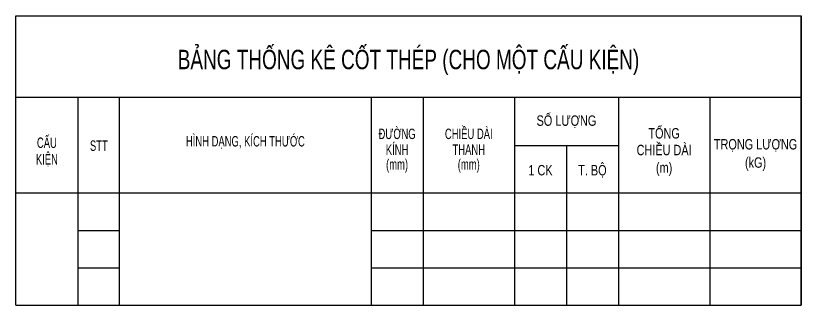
# Model space of a CAD drawing. Extents: x 195594 to 457145, y -254194 to -165094.
# Drawn here: x 230302 to 258652, y -198331 to -187892 of the extents above; entities that cross this region are included whole.
import ezdxf
from ezdxf.enums import TextEntityAlignment as Align

# ---------------------------------------------------------------- set-up
doc = ezdxf.new("R2010")
doc.units = 0
doc.header["$LTSCALE"] = 0.5
doc.header["$MEASUREMENT"] = 0
for name, color, linetype in [('CDC.03.BORDER', 3, 'CONTINUOUS'), ('CDC.05.STEEL', 4, 'CONTINUOUS'), ('CDC.06.TEXT', 2, 'CONTINUOUS')]:
    doc.layers.add(name, color=color, linetype=linetype)
doc.styles.add('BIGTEXT', font='arial.ttf', dxfattribs={"width": 0.7})
doc.styles.add('SMTEXT', font='arial.ttf', dxfattribs={"width": 0.65})

msp = doc.modelspace()

# ---------------------------------------------------------------- linework, layer by layer
at = {"layer": 'CDC.03.BORDER'}
for p, q in [((230301.9, -194280.7), (230301.9, -187891.7)), ((230301.9, -187891.7), (258651.9, -187891.7)), ((258651.9, -194280.7), (258651.9, -187891.7)), ((258651.9, -187891.7), (258651.9, -194280.7)), ((230301.9, -190830.7), (258651.9, -190830.7)), ((232551.9, -194280.7), (232551.9, -190830.7)), ((234051.9, -194280.7), (234051.9, -190830.7)), ((243126.9, -190830.7), (243126.9, -194280.7)), ((245001.9, -190830.7), (245001.9, -194280.7)), ((248301.9, -190830.7), (248301.9, -194280.7)), ((252051.9, -190830.7), (252051.9, -194280.7)), ((255351.9, -190830.7), (255351.9, -194280.7)), ((248301.9, -192565.2), (252051.9, -192565.2)), ((250176.9, -192565.2), (250176.9, -194280.7)), ((230301.9, -198330.7), (230301.9, -194280.7)), ((230301.9, -194280.7), (258651.9, -194280.7)), ((230301.9, -194280.7), (258651.9, -194280.7)), ((232551.9, -198330.7), (232551.9, -194280.7)), ((234051.9, -198330.7), (234051.9, -194280.7)), ((243126.9, -194280.7), (243126.9, -198330.7)), ((245001.9, -194280.7), (245001.9, -198330.7)), ((248301.9, -194280.7), (248301.9, -198330.7)), ((250176.9, -194280.7), (250176.9, -198330.7)), ((252051.9, -194280.7), (252051.9, -198330.7)), ((255351.9, -194280.7), (255351.9, -198330.7)), ((258651.9, -198330.7), (258651.9, -194280.7)), ((258651.9, -194280.7), (258651.9, -198330.7))]:
    msp.add_line(p, q, dxfattribs=at)
for points in [[(230301.9, -194280.7), (258651.9, -194280.7)], [(230301.9, -194280.7), (258651.9, -194280.7)], [(230301.9, -198330.7), (258651.9, -198330.7)]]:
    msp.add_lwpolyline(points, dxfattribs=at)
at = {"layer": 'CDC.05.STEEL'}
for p, q in [((232551.9, -194280.7), (234051.9, -194280.7)), ((243126.9, -194280.7), (258651.9, -194280.7)), ((232551.9, -195630.7), (234051.9, -195630.7)), ((243126.9, -195630.7), (258651.9, -195630.7)), ((232551.9, -196980.7), (234051.9, -196980.7)), ((243126.9, -196980.7), (258651.9, -196980.7))]:
    msp.add_line(p, q, dxfattribs=at)
for points in [[(232551.9, -196980.7), (234051.9, -196980.7)], [(243126.9, -196980.7), (258651.9, -196980.7)]]:
    msp.add_lwpolyline(points, dxfattribs=at)

# ---------------------------------------------------------------- texts
at = {"layer": 'CDC.06.TEXT', "style": 'BIGTEXT', "width": 0.7}
msp.add_text('BẢNG THỐNG KÊ CỐT THÉP (CHO MỘT CẤU KIỆN)', height=700, dxfattribs=at).set_placement((244476.9, -189469.7), align=Align.MIDDLE)
at = {"layer": 'CDC.06.TEXT', "style": 'SMTEXT'}
for s, width, p in [('SỐ LƯỢNG', 0.75, (250176.9, -191860.9)), ('ĐƯỜNG', 0.65, (244064.4, -192337.6)), ('CHIỀU DÀI', 0.65, (246651.9, -192337.6)), ('TỔNG', 0.75, (253701.9, -192318.9)), ('CẤU', 0.65, (231426.9, -192658.5)), ('HÌNH DẠNG, KÍCH THƯỚC', 0.65, (238589.4, -192606.1)), ('STT', 0.65, (233301.9, -192763.7)), ('KÍNH', 0.65, (244064.4, -192907.6)), ('CHIỀU DÀI', 0.75, (253701.9, -192921)), ('TRỌNG LƯỢNG', 0.75, (257001.9, -192713.8)), ('KIỆN', 0.65, (231426.9, -193255.8)), ('THANH', 0.65, (246651.9, -192907.6)), ('(mm)', 0.65, (244064.4, -193436.6)), ('(mm)', 0.65, (246651.9, -193436.6)), ('(kG)', 0.75, (257001.9, -193371.7)), ('1 CK', 0.75, (249239.4, -193648.9)), ('T. BỘ', 0.75, (251114.4, -193648.9)), ('(m)', 0.75, (253701.9, -193555.8))]:
    msp.add_text(s, height=375, dxfattribs=dict(at, width=width)).set_placement(p, align=Align.CENTER)

doc.saveas('drawing.dxf')
